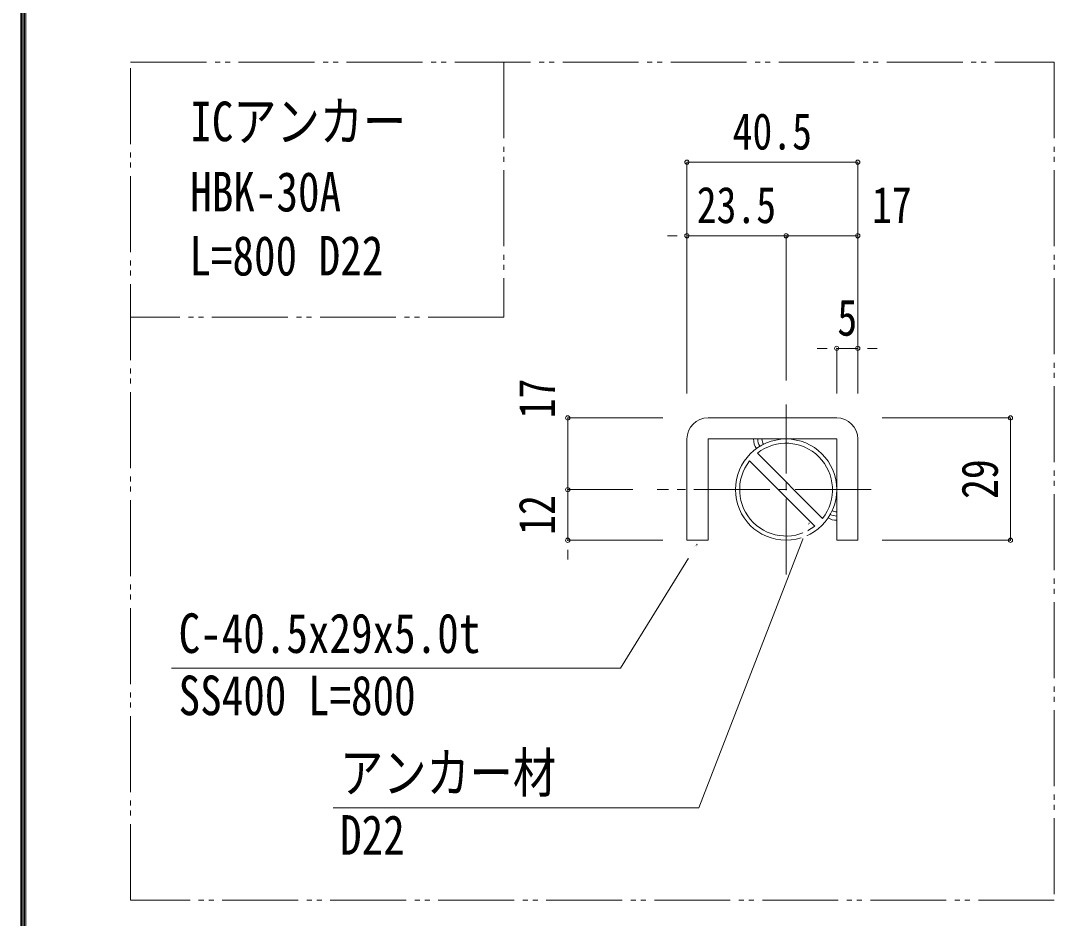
# Model space of a CAD drawing. Units: millimetres at full size, with parts at other scales. Extents: x -1603 to 1599, y -1129 to 1133.
# Drawn here: x -1603.2 to -1113.2, y -330.9 to 94.7 of the extents above; entities that cross this region are included whole.
import ezdxf
from ezdxf.enums import TextEntityAlignment as Align

# ---------------------------------------------------------------- set-up
doc = ezdxf.new("R2010")
doc.units = ezdxf.units.MM
doc.header["$LTSCALE"] = 4
doc.header["$PDMODE"] = 32
doc.header["$PDSIZE"] = 2
doc.linetypes.add('CHAIN2', pattern=[12, 9, -1, 1, -1])
doc.linetypes.add('DOUBLE_CHAIN2', pattern=[12.8, 9, -1, 0.6, -0.6, 0.6, -1])
for name, color, linetype, lineweight in [('0-0_0', 7, 'Continuous', 18), ('0-1_1手摺寸法', 3, 'Continuous', 18), ('0-3_2A', 1, 'DOUBLE_CHAIN2', 18), ('0-6_3中心線', 2, 'CHAIN2', 18), ('0-8_41ｱﾙﾐ', 6, 'Continuous', 18), ('1-4_WAKU', 7, 'Continuous', 18), ('1-6_アンカー', 4, 'Continuous', 9)]:
    doc.layers.add(name, color=color, linetype=linetype, lineweight=lineweight)
doc.styles.add('ＭＳ ゴシック', font='')
doc.styles.get('ＭＳ ゴシック').set_extended_font_data('MS Gothic')

msp = doc.modelspace()

# ---------------------------------------------------------------- linework, layer by layer
at = {"layer": '0-0_0'}
for points in [[(-1229.44, -143.437), (-1281.665, -278.455), (-1455.149, -278.455)], [(-1282.462, -153.492), (-1318.817, -212.294), (-1531.674, -212.294)]]:
    msp.add_lwpolyline(points, dxfattribs=at)
at = {"layer": '0-1_1手摺寸法'}
for p, q in [((-1287.384, -82.168), (-1287.384, 27.568)), ((-1206.384, 27.568), (-1287.384, 27.568)), ((-1282.784, 27.568), (-1210.984, 27.568)), ((-1206.384, -82.168), (-1206.384, 27.568)), ((-1291.984, -7.339), (-1296.584, -7.339)), ((-1287.384, -82.168), (-1287.384, -7.339)), ((-1240.384, -75.861), (-1240.384, -7.339)), ((-1206.384, -7.339), (-1240.384, -7.339)), ((-1240.384, -75.861), (-1240.384, -7.339)), ((-1235.784, -7.339), (-1210.984, -7.339)), ((-1235.784, -7.339), (-1231.184, -7.339)), ((-1206.384, -82.168), (-1206.384, -7.339)), ((-1220.984, -60.701), (-1225.584, -60.701)), ((-1216.384, -82.168), (-1216.384, -60.701)), ((-1206.384, -82.168), (-1206.384, -60.701)), ((-1201.784, -60.701), (-1197.184, -60.701)), ((-1298.884, -93.668), (-1343.888, -93.668)), ((-1343.888, -93.668), (-1343.888, -127.668)), ((-1194.884, -93.668), (-1134.007, -93.668)), ((-1134.007, -151.668), (-1134.007, -93.668)), ((-1343.888, -123.068), (-1343.888, -98.268)), ((-1134.007, -98.268), (-1134.007, -147.068)), ((-1343.888, -123.068), (-1343.888, -118.468)), ((-1312.957, -127.668), (-1343.888, -127.668)), ((-1312.957, -127.668), (-1343.888, -127.668)), ((-1298.884, -151.668), (-1343.888, -151.668)), ((-1194.884, -151.668), (-1134.007, -151.668)), ((-1343.888, -156.268), (-1343.888, -160.868))]:
    msp.add_line(p, q, dxfattribs=at)
for points in [[(-1240.384, -7.339), (-1287.384, -7.339), (-1240.384, -7.339)], [(-1206.384, -60.701), (-1216.384, -60.701), (-1206.384, -60.701)], [(-1343.888, -127.668), (-1343.888, -151.668), (-1343.888, -127.668)]]:
    msp.add_lwpolyline(points, dxfattribs=at)
for centre, radius, start, end in [((-1247.493, -103.668), 8.327, 180, 213.214), ((-1247.493, -103.668), 6.327, 180, 213.117), ((-1247.493, -103.668), 4.327, 180, 215.15), ((-1216.384, -133.882), 8.327, 240.328, 270), ((-1216.384, -133.882), 6.327, 240.966, 270), ((-1216.384, -133.882), 4.327, 239.984, 270)]:
    msp.add_arc(centre, radius, start, end, dxfattribs=at)
for p in [(-1287.384, 27.568), (-1206.384, 27.568), (-1287.384, -7.339), (-1240.384, -7.339), (-1206.384, -7.339), (-1216.384, -60.701), (-1206.384, -60.701), (-1343.888, -93.668), (-1134.007, -93.668), (-1343.888, -127.668), (-1343.888, -151.668), (-1134.007, -151.668)]:
    msp.add_point(p, dxfattribs=at)
at = {"layer": '0-3_2A'}
for p, q in [((-1374.112, 74.915), (-1374.112, -45.88)), ((-1374.112, -45.88), (-1551.076, -45.88))]:
    msp.add_line(p, q, dxfattribs=at)
msp.add_lwpolyline([(-1113.231, -322.234), (-1551.076, -322.234), (-1551.076, 74.915), (-1113.231, 74.915)], close=True, dxfattribs=at)
at = {"layer": '0-6_3中心線'}
for p, q in [((-1240.384, -167.975), (-1240.384, -87.361)), ((-1200.076, -127.668), (-1301.457, -127.668))]:
    msp.add_line(p, q, dxfattribs=at)
at = {"layer": '0-8_41ｱﾙﾐ'}
for p, q in [((-1223.103, -141.288), (-1254.004, -110.387)), ((-1226.764, -144.949), (-1257.664, -114.048))]:
    msp.add_line(p, q, dxfattribs=at)
msp.add_circle((-1240.384, -127.668), 24, dxfattribs=at)
for start, end in [(321.756, 128.244), (141.756, 308.244)]:
    msp.add_arc((-1240.384, -127.668), 22.003, start, end, dxfattribs=at)
at = {"layer": '1-4_WAKU'}
for p, q in [((-1603.2, 1133.2), (-1603.2, -1129.2)), ((-1602.6, 1132.6), (-1602.6, -1128.6)), ((-1602, 1132), (-1602, -1128)), ((-1601.4, 1131.4), (-1601.4, -1127.4)), ((-1600.8, 1130.8), (-1600.8, -1126.8))]:
    msp.add_line(p, q, dxfattribs=at)
at = {"layer": '1-6_アンカー'}
for p, q in [((-1277.384, -93.668), (-1216.384, -93.668)), ((-1287.384, -151.668), (-1287.384, -103.668)), ((-1277.384, -151.668), (-1277.384, -103.668)), ((-1277.384, -103.668), (-1216.384, -103.668)), ((-1254.384, -103.668), (-1216.384, -103.668)), ((-1216.384, -103.668), (-1216.384, -151.668)), ((-1206.384, -103.668), (-1206.384, -151.668)), ((-1287.384, -151.668), (-1277.384, -151.668)), ((-1216.384, -151.668), (-1206.384, -151.668))]:
    msp.add_line(p, q, dxfattribs=at)
for centre, start, end in [((-1277.384, -103.668), 90, 180), ((-1216.384, -103.668), 0, 90)]:
    msp.add_arc(centre, 10, start, end, dxfattribs=at)

# ---------------------------------------------------------------- texts
at = {"layer": '0-0_0', "style": 'ＭＳ ゴシック', "width": 0.8}
for s, p in [('ICアンカー ', (-1522.814, 31.888)), ('HBK-30A', (-1522.814, -1.446)), ('L=800 D22', (-1523.242, -31.78)), ('C-40.5x29x5.0t', (-1528.33, -210.746)), ('SS400 L=800', (-1528.33, -240.247)), ('アンカー材', (-1451.805, -276.906)), ('D22', (-1451.805, -306.408))]:
    msp.add_text(s, height=18.77, dxfattribs=at).set_placement(p, align=Align.BOTTOM_LEFT)
at = {"layer": '0-1_1手摺寸法', "color": 7, "style": 'ＭＳ ゴシック', "width": 0.8}
for s, p in [('40.5', (-1265.725, 28.387)), ('23.5', (-1282.725, -6.52)), ('17', (-1199.658, -6.52)), ('5', (-1216.094, -59.882))]:
    msp.add_text(s, height=17.27, dxfattribs=at).set_placement(p, align=Align.BOTTOM_LEFT)
for s, p in [('17', (-1344.707, -93.889)), ('29', (-1134.826, -132.089)), ('12', (-1344.707, -149.089))]:
    msp.add_text(s, height=17.27, rotation=90, dxfattribs=at).set_placement(p, align=Align.BOTTOM_LEFT)

# ---------------------------------------------------------------- next in the draw order: wipeouts: each hides what was drawn before it
for points in [[(-1230.986, -151.286), (-1233.578, -150.284), (-1229.44, -143.437), (-1229.44, -143.437)], [(-1285.424, -160.923), (-1287.787, -159.462), (-1282.462, -153.492), (-1282.462, -153.492)]]:
    msp.add_wipeout(points)

doc.saveas('drawing.dxf')
